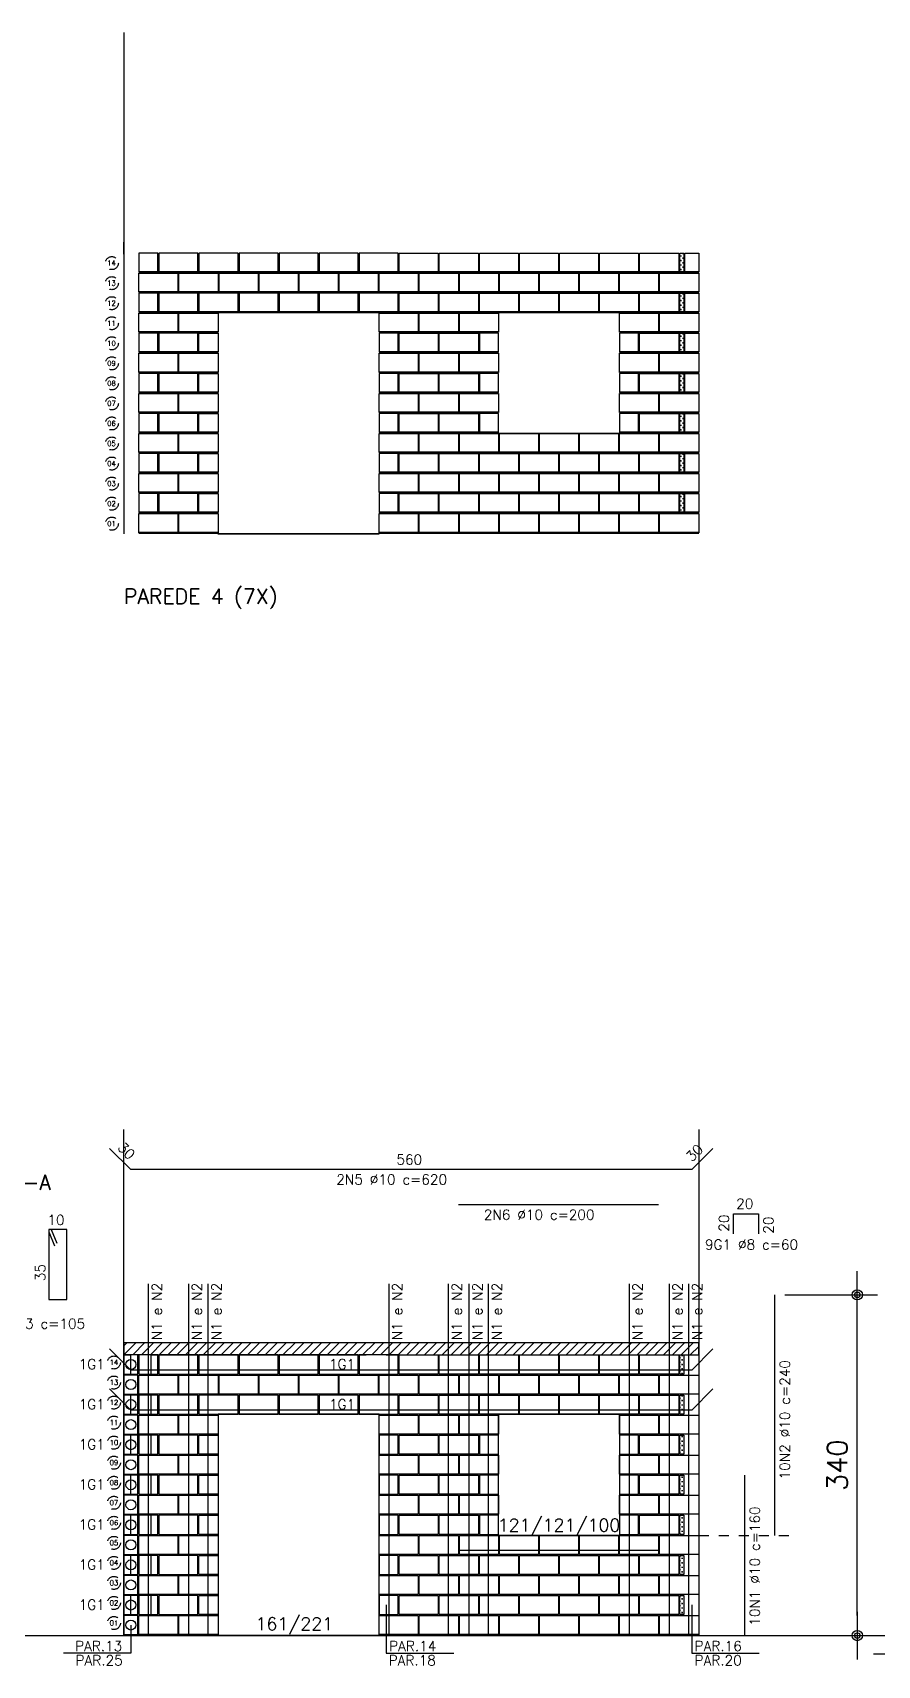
# Model space of a CAD drawing. Extents: x 0 to 187, y -7 to 20.
# Drawn here: x 10.02 to 18.46, y 3.71 to 20 of the extents above; entities that cross this region are included whole.
import ezdxf
from ezdxf.enums import TextEntityAlignment as Align

# ---------------------------------------------------------------- set-up
doc = ezdxf.new("R2010")
doc.units = 0
doc.header["$LTSCALE"] = 0.5
doc.header["$MEASUREMENT"] = 0
doc.header["$PDMODE"] = 34
doc.header["$PDSIZE"] = 0.1
doc.linetypes.add('CENTER', pattern=[2, 1.25, -0.25, 0.25, -0.25])
doc.linetypes.add('HIDDEN', pattern=[0.375, 0.25, -0.125])
doc.layers.get('0').update_dxf_attribs({"linetype": 'CONTINUOUS'})
doc.layers.get('DEFPOINTS').update_dxf_attribs({"linetype": 'CONTINUOUS'})
for name, color, linetype in [('AUX00', 7, 'HIDDEN'), ('AUX01', 1, 'CONTINUOUS'), ('AUX02', 1, 'CONTINUOUS'), ('B04', 6, 'CONTINUOUS'), ('B19', 3, 'CONTINUOUS'), ('B19C', 126, 'CONTINUOUS'), ('B39', 2, 'CONTINUOUS'), ('B39C', 5, 'CONTINUOUS'), ('BP', 106, 'CONTINUOUS'), ('EIX01', 1, 'CENTER'), ('ESQ01', 5, 'CONTINUOUS'), ('FERRO', 4, 'CONTINUOUS'), ('FERRO_CANALETA', 4, 'CONTINUOUS'), ('FERRO_GROUTE', 4, 'CONTINUOUS'), ('G1', 6, 'CONTINUOUS'), ('H04', 9, 'CONTINUOUS'), ('HATCH_LAJE', 254, 'CONTINUOUS'), ('TXT02', 2, 'CONTINUOUS'), ('TXT05', 4, 'CONTINUOUS'), ('VIG02', 3, 'CONTINUOUS')]:
    doc.layers.add(name, color=color, linetype=linetype)
doc.layers.add('FIADAS', color=161, linetype='CONTINUOUS', lineweight=50)
doc.styles.add('ROMANS', font='romans.shx')
doc.styles.add('SIMPLEX', font='SIMPLEX')
doc.styles.get("Standard").update_dxf_attribs({"font": 'romans.shx'})
doc.dimstyles.new('STR_F100', dxfattribs={"dimtxt": 0.2, "dimasz": 0.2, "dimexe": 0.2, "dimexo": 0.1, "dimgap": 0.1, "dimtad": 1, "dimdec": 1, "dimlfac": 100, "dimrnd": 0.5, "dimdsep": 46, "dimtxsty": 'Standard', "dimblk": 'DE2', "dimcen": 0.2, "dimclrd": 256, "dimclre": 256, "dimclrt": 3, "dimadec": 0, "dimazin": 2, "dimtfac": 1, "dimtdec": 1, "dimtmove": 1, "dimatfit": 3, "dimldrblk": 'NONE', "dimfxl": 0, "dimtolj": 1, "dimtzin": 0, "dimarcsym": 0})

# ---------------------------------------------------------------- blocks, each defined once
blk = doc.blocks.new('BE-14X04-VISTA')
at = {"layer": 'H04'}
h = blk.add_hatch(dxfattribs=at)
h.set_pattern_fill('CROSS', color=256, scale=0.090009, style=0)
h.set_pattern_definition([(360, (9.124238, 13.820944), (0.02250224, 0.02250224), [0.01125112, -0.03375336]), (90, (9.129863, 13.815318), (-0.02250224, 0.02250224), [0.01125112, -0.03375336])])
h.paths.add_polyline_path([(-0.04, 0), (0, 0), (0, 0.19), (-0.04, 0.19)])
at = {"layer": 'B04'}
blk.add_lwpolyline([(0, 0), (-0.04, 0), (-0.04, 0.19), (0, 0.19)], close=True, dxfattribs=at)
blk = doc.blocks.new('BP')
at = {"layer": 'BP'}
blk.add_lwpolyline([(0, 0), (0.14, 0), (0.14, 0.19), (0, 0.19)], close=True, dxfattribs=at)
blk.add_circle((0.07, 0.095), 0.05, dxfattribs=at)
blk = doc.blocks.new('DE2')
blk.add_line((-1.188, 0), (1.188, 0))
at = {"color": 2}
for radius in [0.256, 0.138]:
    blk.add_circle((0, 0), radius, dxfattribs=at)
blk = doc.blocks.new('*D22')
at = {"layer": 'DEFPOINTS', "color": 0}
for p in [(17.435, 7.404), (18.259, 7.404), (17.635, 4.004)]:
    blk.add_point(p, dxfattribs=at)
at = {"layer": 'ESQ01', "lineweight": -2}
for p, q in [((17.535, 7.404), (18.459, 7.404)), ((18.259, 4.204), (18.259, 7.204)), ((17.735, 4.004), (18.459, 4.004))]:
    blk.add_line(p, q, dxfattribs=at)
at = {"layer": 'ESQ01', "lineweight": -2, "xscale": 0.2, "yscale": 0.2, "zscale": 0.2}
for p, rotation in [((18.259, 7.404), 90), ((18.259, 4.004), 270)]:
    blk.add_blockref('DE2', p, dxfattribs=dict(at, rotation=rotation))
at = {"layer": 'ESQ01', "color": 3, "insert": (18.059, 5.704), "char_height": 0.2, "attachment_point": 5, "rotation": 90}
blk.add_mtext('\\A1;340', dxfattribs=at)
blk = doc.blocks.new('_None')

msp = doc.modelspace()

# ---------------------------------------------------------------- hatches: boundary and pattern name
at = {"layer": 'H04'}
h = msp.add_hatch(dxfattribs=at)
h.set_pattern_fill('CROSS', color=256, scale=0.090009, style=0)
h.set_pattern_definition([(360, (25.64949, 31.430895), (0.02250224, 0.02250224), [0.01125112, -0.03375336]), (90, (25.655115, 31.42527), (-0.02250224, 0.02250224), [0.01125112, -0.03375336])])
h.paths.add_polyline_path([(16.4853, 17.61), (16.5253, 17.61), (16.5253, 17.8), (16.4853, 17.8)])
h = msp.add_hatch(dxfattribs=at)
h.set_pattern_fill('CROSS', color=256, scale=0.090009, style=0)
h.set_pattern_definition([(360, (25.64949, 31.030895), (0.02250224, 0.02250224), [0.01125112, -0.03375336]), (90, (25.655115, 31.02527), (-0.02250224, 0.02250224), [0.01125112, -0.03375336])])
h.paths.add_polyline_path([(16.4853, 17.21), (16.5253, 17.21), (16.5253, 17.4), (16.4853, 17.4)])
h = msp.add_hatch(dxfattribs=at)
h.set_pattern_fill('CROSS', color=256, scale=0.090009, style=0)
h.set_pattern_definition([(360, (25.64949, 30.630895), (0.02250224, 0.02250224), [0.01125112, -0.03375336]), (90, (25.655115, 30.62527), (-0.02250224, 0.02250224), [0.01125112, -0.03375336])])
h.paths.add_polyline_path([(16.4853, 16.81), (16.5253, 16.81), (16.5253, 17), (16.4853, 17)])
h = msp.add_hatch(dxfattribs=at)
h.set_pattern_fill('CROSS', color=256, scale=0.090009, style=0)
h.set_pattern_definition([(360, (25.64949, 30.230895), (0.02250224, 0.02250224), [0.01125112, -0.03375336]), (90, (25.655115, 30.22527), (-0.02250224, 0.02250224), [0.01125112, -0.03375336])])
h.paths.add_polyline_path([(16.4853, 16.41), (16.5253, 16.41), (16.5253, 16.6), (16.4853, 16.6)])
h = msp.add_hatch(dxfattribs=at)
h.set_pattern_fill('CROSS', color=256, scale=0.090009, style=0)
h.set_pattern_definition([(360, (25.64949, 29.830895), (0.02250224, 0.02250224), [0.01125112, -0.03375336]), (90, (25.655115, 29.82527), (-0.02250224, 0.02250224), [0.01125112, -0.03375336])])
h.paths.add_polyline_path([(16.4853, 16.01), (16.5253, 16.01), (16.5253, 16.2), (16.4853, 16.2)])
h = msp.add_hatch(dxfattribs=at)
h.set_pattern_fill('CROSS', color=256, scale=0.090009, style=0)
h.set_pattern_definition([(360, (25.64949, 29.430895), (0.02250224, 0.02250224), [0.01125112, -0.03375336]), (90, (25.655115, 29.42527), (-0.02250224, 0.02250224), [0.01125112, -0.03375336])])
h.paths.add_polyline_path([(16.4853, 15.61), (16.5253, 15.61), (16.5253, 15.8), (16.4853, 15.8)])
h = msp.add_hatch(dxfattribs=at)
h.set_pattern_fill('CROSS', color=256, scale=0.090009, style=0)
h.set_pattern_definition([(360, (25.64949, 29.030895), (0.02250224, 0.02250224), [0.01125112, -0.03375336]), (90, (25.655115, 29.02527), (-0.02250224, 0.02250224), [0.01125112, -0.03375336])])
h.paths.add_polyline_path([(16.4853, 15.21), (16.5253, 15.21), (16.5253, 15.4), (16.4853, 15.4)])
at = {"layer": 'HATCH_LAJE'}
h = msp.add_hatch(dxfattribs=at)
h.set_pattern_fill('ANSI31', color=256, scale=0.5, style=0)
h.set_pattern_definition([(45, (39240.49428, 37112.74672), (-0.044194173824, 0.044194173824), [])])
h.paths.add_polyline_path([(16.6752, 6.924), (10.9353, 6.924), (10.9353, 6.804), (11.0053, 6.804), (11.0053, 6.809), (11.2053, 6.809), (11.2053, 6.804), (11.2753, 6.804), (13.3553, 6.804), (13.3553, 6.809), (13.5553, 6.809), (13.5553, 6.804), (13.6253, 6.804), (16.6752, 6.804)])

# ---------------------------------------------------------------- linework, layer by layer
msp.add_xline((74.1389, 4.004), (1, 0))
at = {"layer": 'AUX00'}
for centre in [(10.8153, 17.7), (10.8153, 17.5), (10.8153, 17.3), (10.8153, 17.1), (10.8153, 16.9), (10.8153, 16.7), (10.8153, 16.5), (10.8153, 16.3), (10.8153, 16.1), (10.8153, 15.9), (10.8153, 15.7), (10.8153, 15.5), (10.8153, 15.3), (10.8153, 15.1), (10.8357, 6.729), (10.8357, 6.529), (10.8357, 6.329), (10.8357, 6.129), (10.8357, 5.929), (10.8357, 5.729), (10.8357, 5.529), (10.8357, 5.329), (10.8357, 5.129), (10.8357, 4.929), (10.8357, 4.729), (10.8357, 4.529), (10.8357, 4.329), (10.8357, 4.129)]:
    msp.add_circle(centre, 0.065, dxfattribs=at)
at = {"layer": 'AUX01'}
for points in [[(10.9353, 20), (10.9353, 15)], [(13.5552, 4.309), (13.5552, 3.8282), (14.2288, 3.8282)], [(16.6052, 4.309), (16.6052, 3.8282), (17.2788, 3.8282)], [(11.0052, 4.109), (11.0052, 3.8282), (10.3316, 3.8282)], [(19.0952, 4.109), (19.0952, 3.8182), (18.4216, 3.8182)]]:
    msp.add_lwpolyline(points, dxfattribs=at)
for points in [[(14.6753, 16), (15.8853, 16)], [(11.8752, 15), (13.4853, 15)]]:
    msp.add_lwpolyline(points, close=True, dxfattribs=at)
at = {"layer": 'AUX02'}
msp.add_lwpolyline([(16.6752, 9.054), (16.6752, 4.004), (10.9353, 4.004), (10.9353, 9.054)], dxfattribs=at)
at = {"layer": 'AUX02', "elevation": 5}
for points in [[(13.4853, 6.214), (11.8753, 6.214), (11.8753, 4.004), (13.4853, 4.004)], [(14.6753, 6.2133), (15.8853, 6.2133), (15.8853, 5.004), (14.6753, 5.004)]]:
    msp.add_lwpolyline(points, close=True, dxfattribs=at)
at = {"layer": 'B04'}
for points, elevation in [([(16.5253, 17.61), (16.4853, 17.61), (16.4853, 17.8), (16.5253, 17.8)], 6), ([(16.5253, 17.21), (16.4853, 17.21), (16.4853, 17.4), (16.5253, 17.4)], 5), ([(16.5253, 16.81), (16.4853, 16.81), (16.4853, 17), (16.5253, 17)], 4), ([(16.5253, 16.41), (16.4853, 16.41), (16.4853, 16.6), (16.5253, 16.6)], 3), ([(16.5253, 16.01), (16.4853, 16.01), (16.4853, 16.2), (16.5253, 16.2)], 2), ([(16.5253, 15.61), (16.4853, 15.61), (16.4853, 15.8), (16.5253, 15.8)], 1), ([(16.5253, 15.21), (16.4853, 15.21), (16.4853, 15.4), (16.5253, 15.4)], 0)]:
    msp.add_lwpolyline(points, close=True, dxfattribs=dict(at, elevation=elevation))
at = {"layer": 'B19'}
for points in [[(11.2753, 17), (11.0853, 17), (11.0853, 16.81), (11.2753, 16.81)], [(11.6853, 17), (11.8753, 17), (11.8753, 16.81), (11.6853, 16.81)], [(13.6753, 17), (13.4853, 17), (13.4853, 16.81), (13.6753, 16.81)], [(11.2753, 16.6), (11.0853, 16.6), (11.0853, 16.41), (11.2753, 16.41)], [(11.6853, 16.6), (11.8753, 16.6), (11.8753, 16.41), (11.6853, 16.41)], [(13.6753, 16.6), (13.4853, 16.6), (13.4853, 16.41), (13.6753, 16.41)], [(11.2753, 16.2), (11.0853, 16.2), (11.0853, 16.01), (11.2753, 16.01)], [(11.6853, 16.2), (11.8753, 16.2), (11.8753, 16.01), (11.6853, 16.01)], [(13.6753, 16.2), (13.4853, 16.2), (13.4853, 16.01), (13.6753, 16.01)], [(11.2753, 15.8), (11.0853, 15.8), (11.0853, 15.61), (11.2753, 15.61)], [(11.6853, 15.8), (11.8753, 15.8), (11.8753, 15.61), (11.6853, 15.61)], [(13.6753, 15.8), (13.4853, 15.8), (13.4853, 15.61), (13.6753, 15.61)], [(11.2753, 15.4), (11.0853, 15.4), (11.0853, 15.21), (11.2753, 15.21)], [(11.6853, 15.4), (11.8753, 15.4), (11.8753, 15.21), (11.6853, 15.21)], [(13.6753, 15.4), (13.4853, 15.4), (13.4853, 15.21), (13.6753, 15.21)], [(11.2753, 6.004), (11.0853, 6.004), (11.0853, 5.814), (11.2753, 5.814)], [(11.6853, 6.004), (11.8753, 6.004), (11.8753, 5.814), (11.6853, 5.814)], [(13.6753, 6.004), (13.4853, 6.004), (13.4853, 5.814), (13.6753, 5.814)], [(11.2753, 5.604), (11.0853, 5.604), (11.0853, 5.414), (11.2753, 5.414)], [(11.6853, 5.604), (11.8753, 5.604), (11.8753, 5.414), (11.6853, 5.414)], [(13.6753, 5.604), (13.4853, 5.604), (13.4853, 5.414), (13.6753, 5.414)], [(11.2753, 5.204), (11.0853, 5.204), (11.0853, 5.014), (11.2753, 5.014)], [(11.6853, 5.204), (11.8753, 5.204), (11.8753, 5.014), (11.6853, 5.014)], [(13.6753, 5.204), (13.4853, 5.204), (13.4853, 5.014), (13.6753, 5.014)], [(11.2753, 4.804), (11.0853, 4.804), (11.0853, 4.614), (11.2753, 4.614)], [(11.6853, 4.804), (11.8753, 4.804), (11.8753, 4.614), (11.6853, 4.614)], [(13.6753, 4.804), (13.4853, 4.804), (13.4853, 4.614), (13.6753, 4.614)], [(11.2753, 4.404), (11.0853, 4.404), (11.0853, 4.214), (11.2753, 4.214)], [(11.6853, 4.404), (11.8753, 4.404), (11.8753, 4.214), (11.6853, 4.214)], [(13.6753, 4.404), (13.4853, 4.404), (13.4853, 4.214), (13.6753, 4.214)]]:
    msp.add_lwpolyline(points, close=True, dxfattribs=at)
for points, elevation in [([(14.6753, 17), (14.4853, 17), (14.4853, 16.81), (14.6753, 16.81)], 5), ([(16.0753, 17), (15.8853, 17), (15.8853, 16.81), (16.0753, 16.81)], 4), ([(14.6753, 16.6), (14.4853, 16.6), (14.4853, 16.41), (14.6753, 16.41)], 5), ([(16.0753, 16.6), (15.8853, 16.6), (15.8853, 16.41), (16.0753, 16.41)], 4), ([(14.6753, 16.2), (14.4853, 16.2), (14.4853, 16.01), (14.6753, 16.01)], 5), ([(16.0753, 16.2), (15.8853, 16.2), (15.8853, 16.01), (16.0753, 16.01)], 4), ([(14.6753, 6.004), (14.4853, 6.004), (14.4853, 5.814), (14.6753, 5.814)], 5), ([(16.0753, 6.004), (15.8853, 6.004), (15.8853, 5.814), (16.0753, 5.814)], 4), ([(14.6753, 5.604), (14.4853, 5.604), (14.4853, 5.414), (14.6753, 5.414)], 5), ([(16.0753, 5.604), (15.8853, 5.604), (15.8853, 5.414), (16.0753, 5.414)], 4), ([(14.6753, 5.204), (14.4853, 5.204), (14.4853, 5.014), (14.6753, 5.014)], 5), ([(16.0753, 5.204), (15.8853, 5.204), (15.8853, 5.014), (16.0753, 5.014)], 4)]:
    msp.add_lwpolyline(points, close=True, dxfattribs=dict(at, elevation=elevation))
at = {"layer": 'B19C'}
for points in [[(11.2753, 17.8), (11.0853, 17.8), (11.0853, 17.61), (11.2753, 17.61)], [(11.2753, 17.4), (11.0853, 17.4), (11.0853, 17.21), (11.2753, 17.21)], [(11.2753, 6.804), (11.0853, 6.804), (11.0853, 6.614), (11.2753, 6.614)], [(11.2753, 6.404), (11.0853, 6.404), (11.0853, 6.214), (11.2753, 6.214)]]:
    msp.add_lwpolyline(points, close=True, dxfattribs=at)
at = {"layer": 'B39'}
for points in [[(11.0853, 17.6), (11.4753, 17.6), (11.4753, 17.41), (11.0853, 17.41)], [(11.4853, 17.6), (11.8753, 17.6), (11.8753, 17.41), (11.4853, 17.41)], [(11.8853, 17.6), (12.2753, 17.6), (12.2753, 17.41), (11.8853, 17.41)], [(12.2853, 17.6), (12.6753, 17.6), (12.6753, 17.41), (12.2853, 17.41)], [(12.6853, 17.6), (13.0753, 17.6), (13.0753, 17.41), (12.6853, 17.41)], [(13.0853, 17.6), (13.4753, 17.6), (13.4753, 17.41), (13.0853, 17.41)], [(11.0853, 17.2), (11.4753, 17.2), (11.4753, 17.01), (11.0853, 17.01)], [(11.4853, 17.2), (11.8753, 17.2), (11.8753, 17.01), (11.4853, 17.01)], [(11.6753, 17), (11.2853, 17), (11.2853, 16.81), (11.6753, 16.81)], [(11.0853, 16.8), (11.4753, 16.8), (11.4753, 16.61), (11.0853, 16.61)], [(11.4853, 16.8), (11.8753, 16.8), (11.8753, 16.61), (11.4853, 16.61)], [(11.6753, 16.6), (11.2853, 16.6), (11.2853, 16.41), (11.6753, 16.41)], [(11.0853, 16.4), (11.4753, 16.4), (11.4753, 16.21), (11.0853, 16.21)], [(11.4853, 16.4), (11.8753, 16.4), (11.8753, 16.21), (11.4853, 16.21)], [(11.6753, 16.2), (11.2853, 16.2), (11.2853, 16.01), (11.6753, 16.01)], [(11.0853, 16), (11.4753, 16), (11.4753, 15.81), (11.0853, 15.81)], [(11.4853, 16), (11.8753, 16), (11.8753, 15.81), (11.4853, 15.81)], [(11.6753, 15.8), (11.2853, 15.8), (11.2853, 15.61), (11.6753, 15.61)], [(11.0853, 15.6), (11.4753, 15.6), (11.4753, 15.41), (11.0853, 15.41)], [(11.4853, 15.6), (11.8753, 15.6), (11.8753, 15.41), (11.4853, 15.41)], [(11.6753, 15.4), (11.2853, 15.4), (11.2853, 15.21), (11.6753, 15.21)], [(11.0853, 15.2), (11.4753, 15.2), (11.4753, 15.01), (11.0853, 15.01)], [(11.4853, 15.2), (11.8753, 15.2), (11.8753, 15.01), (11.4853, 15.01)], [(13.4853, 15.2), (13.8753, 15.2), (13.8753, 15.01), (13.4853, 15.01)], [(13.8853, 15.2), (14.2753, 15.2), (14.2753, 15.01), (13.8853, 15.01)], [(14.2853, 15.2), (14.6753, 15.2), (14.6753, 15.01), (14.2853, 15.01)], [(14.6853, 15.2), (15.0753, 15.2), (15.0753, 15.01), (14.6853, 15.01)], [(15.0853, 15.2), (15.4753, 15.2), (15.4753, 15.01), (15.0853, 15.01)], [(15.4853, 15.2), (15.8753, 15.2), (15.8753, 15.01), (15.4853, 15.01)], [(15.8853, 15.2), (16.2753, 15.2), (16.2753, 15.01), (15.8853, 15.01)], [(16.2853, 15.2), (16.6753, 15.2), (16.6753, 15.01), (16.2853, 15.01)], [(11.0853, 6.604), (11.4753, 6.604), (11.4753, 6.414), (11.0853, 6.414)], [(11.4853, 6.604), (11.8753, 6.604), (11.8753, 6.414), (11.4853, 6.414)], [(11.8853, 6.604), (12.2753, 6.604), (12.2753, 6.414), (11.8853, 6.414)], [(12.2853, 6.604), (12.6753, 6.604), (12.6753, 6.414), (12.2853, 6.414)], [(12.6853, 6.604), (13.0753, 6.604), (13.0753, 6.414), (12.6853, 6.414)], [(13.0853, 6.604), (13.4753, 6.604), (13.4753, 6.414), (13.0853, 6.414)], [(11.0853, 6.204), (11.4753, 6.204), (11.4753, 6.014), (11.0853, 6.014)], [(11.4853, 6.204), (11.8753, 6.204), (11.8753, 6.014), (11.4853, 6.014)], [(11.6753, 6.004), (11.2853, 6.004), (11.2853, 5.814), (11.6753, 5.814)], [(11.0853, 5.804), (11.4753, 5.804), (11.4753, 5.614), (11.0853, 5.614)], [(11.4853, 5.804), (11.8753, 5.804), (11.8753, 5.614), (11.4853, 5.614)], [(11.6753, 5.604), (11.2853, 5.604), (11.2853, 5.414), (11.6753, 5.414)], [(11.0853, 5.404), (11.4753, 5.404), (11.4753, 5.214), (11.0853, 5.214)], [(11.4853, 5.404), (11.8753, 5.404), (11.8753, 5.214), (11.4853, 5.214)], [(11.6753, 5.204), (11.2853, 5.204), (11.2853, 5.014), (11.6753, 5.014)], [(11.0853, 5.004), (11.4753, 5.004), (11.4753, 4.814), (11.0853, 4.814)], [(11.4853, 5.004), (11.8753, 5.004), (11.8753, 4.814), (11.4853, 4.814)], [(11.6753, 4.804), (11.2853, 4.804), (11.2853, 4.614), (11.6753, 4.614)], [(11.0853, 4.604), (11.4753, 4.604), (11.4753, 4.414), (11.0853, 4.414)], [(11.4853, 4.604), (11.8753, 4.604), (11.8753, 4.414), (11.4853, 4.414)], [(11.6753, 4.404), (11.2853, 4.404), (11.2853, 4.214), (11.6753, 4.214)], [(11.0853, 4.204), (11.4753, 4.204), (11.4753, 4.014), (11.0853, 4.014)], [(11.4853, 4.204), (11.8753, 4.204), (11.8753, 4.014), (11.4853, 4.014)], [(13.4853, 4.204), (13.8753, 4.204), (13.8753, 4.014), (13.4853, 4.014)], [(13.8853, 4.204), (14.2753, 4.204), (14.2753, 4.014), (13.8853, 4.014)], [(14.2853, 4.204), (14.6753, 4.204), (14.6753, 4.014), (14.2853, 4.014)], [(14.6853, 4.204), (15.0753, 4.204), (15.0753, 4.014), (14.6853, 4.014)], [(15.0853, 4.204), (15.4753, 4.204), (15.4753, 4.014), (15.0853, 4.014)], [(15.4853, 4.204), (15.8753, 4.204), (15.8753, 4.014), (15.4853, 4.014)], [(15.8853, 4.204), (16.2753, 4.204), (16.2753, 4.014), (15.8853, 4.014)], [(16.2853, 4.204), (16.6753, 4.204), (16.6753, 4.014), (16.2853, 4.014)]]:
    msp.add_lwpolyline(points, close=True, dxfattribs=at)
for points, elevation in [([(13.4853, 17.6), (13.8753, 17.6), (13.8753, 17.41), (13.4853, 17.41)], 6), ([(13.8853, 17.6), (14.2753, 17.6), (14.2753, 17.41), (13.8853, 17.41)], 6), ([(14.2853, 17.6), (14.6753, 17.6), (14.6753, 17.41), (14.2853, 17.41)], 6), ([(14.6853, 17.6), (15.0753, 17.6), (15.0753, 17.41), (14.6853, 17.41)], 6), ([(15.0853, 17.6), (15.4753, 17.6), (15.4753, 17.41), (15.0853, 17.41)], 6), ([(15.4853, 17.6), (15.8753, 17.6), (15.8753, 17.41), (15.4853, 17.41)], 6), ([(15.8853, 17.6), (16.2753, 17.6), (16.2753, 17.41), (15.8853, 17.41)], 6), ([(16.2853, 17.6), (16.6753, 17.6), (16.6753, 17.41), (16.2853, 17.41)], 6), ([(13.4853, 17.2), (13.8753, 17.2), (13.8753, 17.01), (13.4853, 17.01)], 5), ([(13.8853, 17.2), (14.2753, 17.2), (14.2753, 17.01), (13.8853, 17.01)], 5), ([(14.2853, 17.2), (14.6753, 17.2), (14.6753, 17.01), (14.2853, 17.01)], 5), ([(15.8853, 17.2), (16.2753, 17.2), (16.2753, 17.01), (15.8853, 17.01)], 5), ([(16.2853, 17.2), (16.6753, 17.2), (16.6753, 17.01), (16.2853, 17.01)], 5), ([(13.6853, 17), (14.0753, 17), (14.0753, 16.81), (13.6853, 16.81)], 4), ([(14.0853, 17), (14.4753, 17), (14.4753, 16.81), (14.0853, 16.81)], 4), ([(16.0853, 17), (16.4753, 17), (16.4753, 16.81), (16.0853, 16.81)], 4), ([(13.4853, 16.8), (13.8753, 16.8), (13.8753, 16.61), (13.4853, 16.61)], 4), ([(13.8853, 16.8), (14.2753, 16.8), (14.2753, 16.61), (13.8853, 16.61)], 4), ([(14.2853, 16.8), (14.6753, 16.8), (14.6753, 16.61), (14.2853, 16.61)], 4), ([(15.8853, 16.8), (16.2753, 16.8), (16.2753, 16.61), (15.8853, 16.61)], 4), ([(16.2853, 16.8), (16.6753, 16.8), (16.6753, 16.61), (16.2853, 16.61)], 4), ([(13.6853, 16.6), (14.0753, 16.6), (14.0753, 16.41), (13.6853, 16.41)], 3), ([(14.0853, 16.6), (14.4753, 16.6), (14.4753, 16.41), (14.0853, 16.41)], 3), ([(16.0853, 16.6), (16.4753, 16.6), (16.4753, 16.41), (16.0853, 16.41)], 3), ([(13.4853, 16.4), (13.8753, 16.4), (13.8753, 16.21), (13.4853, 16.21)], 3), ([(13.8853, 16.4), (14.2753, 16.4), (14.2753, 16.21), (13.8853, 16.21)], 3), ([(14.2853, 16.4), (14.6753, 16.4), (14.6753, 16.21), (14.2853, 16.21)], 3), ([(15.8853, 16.4), (16.2753, 16.4), (16.2753, 16.21), (15.8853, 16.21)], 3), ([(16.2853, 16.4), (16.6753, 16.4), (16.6753, 16.21), (16.2853, 16.21)], 3), ([(13.6853, 16.2), (14.0753, 16.2), (14.0753, 16.01), (13.6853, 16.01)], 2), ([(14.0853, 16.2), (14.4753, 16.2), (14.4753, 16.01), (14.0853, 16.01)], 2), ([(16.0853, 16.2), (16.4753, 16.2), (16.4753, 16.01), (16.0853, 16.01)], 2), ([(13.4853, 16), (13.8753, 16), (13.8753, 15.81), (13.4853, 15.81)], 2), ([(13.8853, 16), (14.2753, 16), (14.2753, 15.81), (13.8853, 15.81)], 2), ([(16.2853, 16), (16.6753, 16), (16.6753, 15.81), (16.2853, 15.81)], 2), ([(13.6853, 15.8), (14.0753, 15.8), (14.0753, 15.61), (13.6853, 15.61)], 1), ([(14.0853, 15.8), (14.4753, 15.8), (14.4753, 15.61), (14.0853, 15.61)], 1), ([(14.4853, 15.8), (14.8753, 15.8), (14.8753, 15.61), (14.4853, 15.61)], 1), ([(14.8853, 15.8), (15.2753, 15.8), (15.2753, 15.61), (14.8853, 15.61)], 1), ([(15.2853, 15.8), (15.6753, 15.8), (15.6753, 15.61), (15.2853, 15.61)], 1), ([(15.6853, 15.8), (16.0753, 15.8), (16.0753, 15.61), (15.6853, 15.61)], 1), ([(16.0853, 15.8), (16.4753, 15.8), (16.4753, 15.61), (16.0853, 15.61)], 1), ([(13.4853, 15.6), (13.8753, 15.6), (13.8753, 15.41), (13.4853, 15.41)], 1), ([(13.8853, 15.6), (14.2753, 15.6), (14.2753, 15.41), (13.8853, 15.41)], 1), ([(14.2853, 15.6), (14.6753, 15.6), (14.6753, 15.41), (14.2853, 15.41)], 1), ([(14.6853, 15.6), (15.0753, 15.6), (15.0753, 15.41), (14.6853, 15.41)], 1), ([(15.0853, 15.6), (15.4753, 15.6), (15.4753, 15.41), (15.0853, 15.41)], 1), ([(15.4853, 15.6), (15.8753, 15.6), (15.8753, 15.41), (15.4853, 15.41)], 1), ([(15.8853, 15.6), (16.2753, 15.6), (16.2753, 15.41), (15.8853, 15.41)], 1), ([(16.2853, 15.6), (16.6753, 15.6), (16.6753, 15.41), (16.2853, 15.41)], 1), ([(13.6853, 15.4), (14.0753, 15.4), (14.0753, 15.21), (13.6853, 15.21)], 0), ([(14.0853, 15.4), (14.4753, 15.4), (14.4753, 15.21), (14.0853, 15.21)], 0), ([(14.4853, 15.4), (14.8753, 15.4), (14.8753, 15.21), (14.4853, 15.21)], 0), ([(14.8853, 15.4), (15.2753, 15.4), (15.2753, 15.21), (14.8853, 15.21)], 0), ([(15.2853, 15.4), (15.6753, 15.4), (15.6753, 15.21), (15.2853, 15.21)], 0), ([(15.6853, 15.4), (16.0753, 15.4), (16.0753, 15.21), (15.6853, 15.21)], 0), ([(16.0853, 15.4), (16.4753, 15.4), (16.4753, 15.21), (16.0853, 15.21)], 0), ([(13.4853, 6.604), (13.8753, 6.604), (13.8753, 6.414), (13.4853, 6.414)], 6), ([(13.8853, 6.604), (14.2753, 6.604), (14.2753, 6.414), (13.8853, 6.414)], 6), ([(14.2853, 6.604), (14.6753, 6.604), (14.6753, 6.414), (14.2853, 6.414)], 6), ([(14.6853, 6.604), (15.0753, 6.604), (15.0753, 6.414), (14.6853, 6.414)], 6), ([(15.0853, 6.604), (15.4753, 6.604), (15.4753, 6.414), (15.0853, 6.414)], 6), ([(15.4853, 6.604), (15.8753, 6.604), (15.8753, 6.414), (15.4853, 6.414)], 6), ([(15.8853, 6.604), (16.2753, 6.604), (16.2753, 6.414), (15.8853, 6.414)], 6), ([(16.2853, 6.604), (16.6753, 6.604), (16.6753, 6.414), (16.2853, 6.414)], 6), ([(13.4853, 6.204), (13.8753, 6.204), (13.8753, 6.014), (13.4853, 6.014)], 5), ([(13.8853, 6.204), (14.2753, 6.204), (14.2753, 6.014), (13.8853, 6.014)], 5), ([(14.2853, 6.204), (14.6753, 6.204), (14.6753, 6.014), (14.2853, 6.014)], 5), ([(15.8853, 6.204), (16.2753, 6.204), (16.2753, 6.014), (15.8853, 6.014)], 5), ([(16.2853, 6.204), (16.6753, 6.204), (16.6753, 6.014), (16.2853, 6.014)], 5), ([(13.6853, 6.004), (14.0753, 6.004), (14.0753, 5.814), (13.6853, 5.814)], 4), ([(14.0853, 6.004), (14.4753, 6.004), (14.4753, 5.814), (14.0853, 5.814)], 4), ([(16.0853, 6.004), (16.4753, 6.004), (16.4753, 5.814), (16.0853, 5.814)], 4), ([(13.4853, 5.804), (13.8753, 5.804), (13.8753, 5.614), (13.4853, 5.614)], 4), ([(13.8853, 5.804), (14.2753, 5.804), (14.2753, 5.614), (13.8853, 5.614)], 4), ([(14.2853, 5.804), (14.6753, 5.804), (14.6753, 5.614), (14.2853, 5.614)], 4), ([(15.8853, 5.804), (16.2753, 5.804), (16.2753, 5.614), (15.8853, 5.614)], 4), ([(16.2853, 5.804), (16.6753, 5.804), (16.6753, 5.614), (16.2853, 5.614)], 4), ([(13.6853, 5.604), (14.0753, 5.604), (14.0753, 5.414), (13.6853, 5.414)], 3), ([(14.0853, 5.604), (14.4753, 5.604), (14.4753, 5.414), (14.0853, 5.414)], 3), ([(16.0853, 5.604), (16.4753, 5.604), (16.4753, 5.414), (16.0853, 5.414)], 3), ([(13.4853, 5.404), (13.8753, 5.404), (13.8753, 5.214), (13.4853, 5.214)], 3), ([(13.8853, 5.404), (14.2753, 5.404), (14.2753, 5.214), (13.8853, 5.214)], 3), ([(14.2853, 5.404), (14.6753, 5.404), (14.6753, 5.214), (14.2853, 5.214)], 3), ([(15.8853, 5.404), (16.2753, 5.404), (16.2753, 5.214), (15.8853, 5.214)], 3), ([(16.2853, 5.404), (16.6753, 5.404), (16.6753, 5.214), (16.2853, 5.214)], 3), ([(13.6853, 5.204), (14.0753, 5.204), (14.0753, 5.014), (13.6853, 5.014)], 2), ([(14.0853, 5.204), (14.4753, 5.204), (14.4753, 5.014), (14.0853, 5.014)], 2), ([(16.0853, 5.204), (16.4753, 5.204), (16.4753, 5.014), (16.0853, 5.014)], 2), ([(13.4853, 5.004), (13.8753, 5.004), (13.8753, 4.814), (13.4853, 4.814)], 2), ([(13.8853, 5.004), (14.2753, 5.004), (14.2753, 4.814), (13.8853, 4.814)], 2), ([(16.2853, 5.004), (16.6753, 5.004), (16.6753, 4.814), (16.2853, 4.814)], 2), ([(13.6853, 4.804), (14.0753, 4.804), (14.0753, 4.614), (13.6853, 4.614)], 1), ([(14.0853, 4.804), (14.4753, 4.804), (14.4753, 4.614), (14.0853, 4.614)], 1), ([(14.4853, 4.804), (14.8753, 4.804), (14.8753, 4.614), (14.4853, 4.614)], 1), ([(14.8853, 4.804), (15.2753, 4.804), (15.2753, 4.614), (14.8853, 4.614)], 1), ([(15.2853, 4.804), (15.6753, 4.804), (15.6753, 4.614), (15.2853, 4.614)], 1), ([(15.6853, 4.804), (16.0753, 4.804), (16.0753, 4.614), (15.6853, 4.614)], 1), ([(16.0853, 4.804), (16.4753, 4.804), (16.4753, 4.614), (16.0853, 4.614)], 1), ([(13.4853, 4.604), (13.8753, 4.604), (13.8753, 4.414), (13.4853, 4.414)], 1), ([(13.8853, 4.604), (14.2753, 4.604), (14.2753, 4.414), (13.8853, 4.414)], 1), ([(14.2853, 4.604), (14.6753, 4.604), (14.6753, 4.414), (14.2853, 4.414)], 1), ([(14.6853, 4.604), (15.0753, 4.604), (15.0753, 4.414), (14.6853, 4.414)], 1), ([(15.0853, 4.604), (15.4753, 4.604), (15.4753, 4.414), (15.0853, 4.414)], 1), ([(15.4853, 4.604), (15.8753, 4.604), (15.8753, 4.414), (15.4853, 4.414)], 1), ([(15.8853, 4.604), (16.2753, 4.604), (16.2753, 4.414), (15.8853, 4.414)], 1), ([(16.2853, 4.604), (16.6753, 4.604), (16.6753, 4.414), (16.2853, 4.414)], 1), ([(13.6853, 4.404), (14.0753, 4.404), (14.0753, 4.214), (13.6853, 4.214)], 0), ([(14.0853, 4.404), (14.4753, 4.404), (14.4753, 4.214), (14.0853, 4.214)], 0), ([(14.4853, 4.404), (14.8753, 4.404), (14.8753, 4.214), (14.4853, 4.214)], 0), ([(14.8853, 4.404), (15.2753, 4.404), (15.2753, 4.214), (14.8853, 4.214)], 0), ([(15.2853, 4.404), (15.6753, 4.404), (15.6753, 4.214), (15.2853, 4.214)], 0), ([(15.6853, 4.404), (16.0753, 4.404), (16.0753, 4.214), (15.6853, 4.214)], 0), ([(16.0853, 4.404), (16.4753, 4.404), (16.4753, 4.214), (16.0853, 4.214)], 0)]:
    msp.add_lwpolyline(points, close=True, dxfattribs=dict(at, elevation=elevation))
at = {"layer": 'B39C'}
for points in [[(11.6753, 17.8), (11.2853, 17.8), (11.2853, 17.61), (11.6753, 17.61)], [(12.0753, 17.8), (11.6853, 17.8), (11.6853, 17.61), (12.0753, 17.61)], [(12.4753, 17.8), (12.0853, 17.8), (12.0853, 17.61), (12.4753, 17.61)], [(12.8753, 17.8), (12.4853, 17.8), (12.4853, 17.61), (12.8753, 17.61)], [(13.2753, 17.8), (12.8853, 17.8), (12.8853, 17.61), (13.2753, 17.61)], [(13.6753, 17.8), (13.2853, 17.8), (13.2853, 17.61), (13.6753, 17.61)], [(11.6753, 17.4), (11.2853, 17.4), (11.2853, 17.21), (11.6753, 17.21)], [(12.0753, 17.4), (11.6853, 17.4), (11.6853, 17.21), (12.0753, 17.21)], [(12.4753, 17.4), (12.0853, 17.4), (12.0853, 17.21), (12.4753, 17.21)], [(12.8753, 17.4), (12.4853, 17.4), (12.4853, 17.21), (12.8753, 17.21)], [(13.2753, 17.4), (12.8853, 17.4), (12.8853, 17.21), (13.2753, 17.21)], [(13.6753, 17.4), (13.2853, 17.4), (13.2853, 17.21), (13.6753, 17.21)], [(11.6753, 6.804), (11.2853, 6.804), (11.2853, 6.614), (11.6753, 6.614)], [(12.0753, 6.804), (11.6853, 6.804), (11.6853, 6.614), (12.0753, 6.614)], [(12.4753, 6.804), (12.0853, 6.804), (12.0853, 6.614), (12.4753, 6.614)], [(12.8753, 6.804), (12.4853, 6.804), (12.4853, 6.614), (12.8753, 6.614)], [(13.2753, 6.804), (12.8853, 6.804), (12.8853, 6.614), (13.2753, 6.614)], [(13.6753, 6.804), (13.2853, 6.804), (13.2853, 6.614), (13.6753, 6.614)], [(11.6753, 6.404), (11.2853, 6.404), (11.2853, 6.214), (11.6753, 6.214)], [(12.0753, 6.404), (11.6853, 6.404), (11.6853, 6.214), (12.0753, 6.214)], [(12.4753, 6.404), (12.0853, 6.404), (12.0853, 6.214), (12.4753, 6.214)], [(12.8753, 6.404), (12.4853, 6.404), (12.4853, 6.214), (12.8753, 6.214)], [(13.2753, 6.404), (12.8853, 6.404), (12.8853, 6.214), (13.2753, 6.214)], [(13.6753, 6.404), (13.2853, 6.404), (13.2853, 6.214), (13.6753, 6.214)]]:
    msp.add_lwpolyline(points, close=True, dxfattribs=at)
for points, elevation in [([(13.6853, 17.8), (14.0753, 17.8), (14.0753, 17.61), (13.6853, 17.61)], 6), ([(14.0853, 17.8), (14.4753, 17.8), (14.4753, 17.61), (14.0853, 17.61)], 6), ([(14.4853, 17.8), (14.8753, 17.8), (14.8753, 17.61), (14.4853, 17.61)], 6), ([(14.8853, 17.8), (15.2753, 17.8), (15.2753, 17.61), (14.8853, 17.61)], 6), ([(15.2853, 17.8), (15.6753, 17.8), (15.6753, 17.61), (15.2853, 17.61)], 6), ([(15.6853, 17.8), (16.0753, 17.8), (16.0753, 17.61), (15.6853, 17.61)], 6), ([(16.0853, 17.8), (16.4753, 17.8), (16.4753, 17.61), (16.0853, 17.61)], 6), ([(13.6853, 17.4), (14.0753, 17.4), (14.0753, 17.21), (13.6853, 17.21)], 5), ([(14.0853, 17.4), (14.4753, 17.4), (14.4753, 17.21), (14.0853, 17.21)], 5), ([(14.4853, 17.4), (14.8753, 17.4), (14.8753, 17.21), (14.4853, 17.21)], 5), ([(14.8853, 17.4), (15.2753, 17.4), (15.2753, 17.21), (14.8853, 17.21)], 5), ([(15.2853, 17.4), (15.6753, 17.4), (15.6753, 17.21), (15.2853, 17.21)], 5), ([(15.6853, 17.4), (16.0753, 17.4), (16.0753, 17.21), (15.6853, 17.21)], 5), ([(16.0853, 17.4), (16.4753, 17.4), (16.4753, 17.21), (16.0853, 17.21)], 5), ([(14.2853, 16), (14.6753, 16), (14.6753, 15.81), (14.2853, 15.81)], 2), ([(14.6853, 16), (15.0753, 16), (15.0753, 15.81), (14.6853, 15.81)], 2), ([(15.0853, 16), (15.4753, 16), (15.4753, 15.81), (15.0853, 15.81)], 2), ([(15.4853, 16), (15.8753, 16), (15.8753, 15.81), (15.4853, 15.81)], 2), ([(15.8853, 16), (16.2753, 16), (16.2753, 15.81), (15.8853, 15.81)], 2), ([(13.6853, 6.804), (14.0753, 6.804), (14.0753, 6.614), (13.6853, 6.614)], 6), ([(14.0853, 6.804), (14.4753, 6.804), (14.4753, 6.614), (14.0853, 6.614)], 6), ([(14.4853, 6.804), (14.8753, 6.804), (14.8753, 6.614), (14.4853, 6.614)], 6), ([(14.8853, 6.804), (15.2753, 6.804), (15.2753, 6.614), (14.8853, 6.614)], 6), ([(15.2853, 6.804), (15.6753, 6.804), (15.6753, 6.614), (15.2853, 6.614)], 6), ([(15.6853, 6.804), (16.0753, 6.804), (16.0753, 6.614), (15.6853, 6.614)], 6), ([(16.0853, 6.804), (16.4753, 6.804), (16.4753, 6.614), (16.0853, 6.614)], 6), ([(13.6853, 6.404), (14.0753, 6.404), (14.0753, 6.214), (13.6853, 6.214)], 5), ([(14.0853, 6.404), (14.4753, 6.404), (14.4753, 6.214), (14.0853, 6.214)], 5), ([(14.4853, 6.404), (14.8753, 6.404), (14.8753, 6.214), (14.4853, 6.214)], 5), ([(14.8853, 6.404), (15.2753, 6.404), (15.2753, 6.214), (14.8853, 6.214)], 5), ([(15.2853, 6.404), (15.6753, 6.404), (15.6753, 6.214), (15.2853, 6.214)], 5), ([(15.6853, 6.404), (16.0753, 6.404), (16.0753, 6.214), (15.6853, 6.214)], 5), ([(16.0853, 6.404), (16.4753, 6.404), (16.4753, 6.214), (16.0853, 6.214)], 5), ([(14.2853, 5.004), (14.6753, 5.004), (14.6753, 4.814), (14.2853, 4.814)], 2), ([(14.6853, 5.004), (15.0753, 5.004), (15.0753, 4.814), (14.6853, 4.814)], 2), ([(15.0853, 5.004), (15.4753, 5.004), (15.4753, 4.814), (15.0853, 4.814)], 2), ([(15.4853, 5.004), (15.8753, 5.004), (15.8753, 4.814), (15.4853, 4.814)], 2), ([(15.8853, 5.004), (16.2753, 5.004), (16.2753, 4.814), (15.8853, 4.814)], 2)]:
    msp.add_lwpolyline(points, close=True, dxfattribs=dict(at, elevation=elevation))
at = {"layer": 'BP'}
for points in [[(16.6752, 17.61), (16.5352, 17.61), (16.5352, 17.8), (16.6752, 17.8)], [(16.6752, 17.21), (16.5352, 17.21), (16.5352, 17.4), (16.6752, 17.4)], [(16.6752, 16.81), (16.5352, 16.81), (16.5352, 17), (16.6752, 17)], [(16.6752, 16.41), (16.5352, 16.41), (16.5352, 16.6), (16.6752, 16.6)], [(16.6752, 16.01), (16.5352, 16.01), (16.5352, 16.2), (16.6752, 16.2)], [(16.6752, 15.61), (16.5352, 15.61), (16.5352, 15.8), (16.6752, 15.8)], [(16.6752, 15.21), (16.5352, 15.21), (16.5352, 15.4), (16.6752, 15.4)]]:
    msp.add_lwpolyline(points, close=True, dxfattribs=at)
at = {"layer": 'EIX01', "linetype": 'HIDDEN', "ltscale": 0.5}
for p, q in [((16.6752, 5.004), (17.6352, 5.004)), ((16.6752, 4.004), (17.6352, 4.004))]:
    msp.add_line(p, q, dxfattribs=at)
at = {"layer": 'FERRO'}
for p, q in [((10.1853, 8.0324), (10.2418, 7.8935)), ((10.2103, 8.0574), (10.2668, 7.9185))]:
    msp.add_line(p, q, dxfattribs=at)
msp.add_lwpolyline([(17.0234, 8.014), (17.0234, 8.214), (17.2734, 8.214), (17.2734, 8.014)], dxfattribs=at)
msp.add_lwpolyline([(10.1853, 7.3574), (10.3653, 7.3574), (10.3653, 8.0574), (10.1853, 8.0574)], close=True, dxfattribs=at)
at = {"layer": 'FERRO_CANALETA'}
for points in [[(16.8174, 8.8661), (16.6053, 8.6539), (11.0053, 8.654), (10.7931, 8.8661)], [(16.2753, 8.3039), (14.2753, 8.3039)], [(16.8174, 6.8661), (16.6053, 6.6539), (11.0053, 6.654), (10.7931, 6.8661)]]:
    msp.add_lwpolyline(points, dxfattribs=at)
for points, elevation in [([(16.8174, 6.4661), (16.6053, 6.2539), (11.0053, 6.254), (10.7931, 6.4661)], -1), ([(16.2853, 4.854), (14.2753, 4.854)], -4)]:
    msp.add_lwpolyline(points, dxfattribs=dict(at, elevation=elevation))
at = {"layer": 'FERRO_GROUTE'}
for p, q in [((11.1828, 4.004), (11.1828, 7.514)), ((11.5828, 4.004), (11.5828, 7.514)), ((11.7778, 4.004), (11.7778, 7.514)), ((13.5828, 4.004), (13.5828, 7.514)), ((14.1778, 4.004), (14.1778, 7.514)), ((14.3828, 4.004), (14.3828, 7.514)), ((14.5778, 4.004), (14.5778, 7.514)), ((15.9828, 4.004), (15.9828, 7.514)), ((16.3828, 4.004), (16.3828, 7.514)), ((16.5778, 4.004), (16.5778, 7.514)), ((17.4352, 5.004), (17.4352, 7.404)), ((17.1352, 4.004), (17.1352, 5.604))]:
    msp.add_line(p, q, dxfattribs=at)
at = {"layer": 'FIADAS'}
for p, q in [((11.0853, 17.61), (16.6752, 17.61)), ((11.0853, 17.41), (16.6752, 17.41)), ((11.0853, 17.21), (16.6752, 17.21)), ((11.0853, 17.01), (11.8753, 17.01)), ((13.4853, 17.01), (14.6753, 17.01)), ((15.8853, 17.01), (16.6752, 17.01)), ((11.0853, 16.81), (11.8753, 16.81)), ((13.4853, 16.81), (14.6753, 16.81)), ((15.8853, 16.81), (16.6752, 16.81)), ((11.0853, 16.61), (11.8753, 16.61)), ((13.4853, 16.61), (14.6753, 16.61)), ((15.8853, 16.61), (16.6752, 16.61)), ((11.0853, 16.41), (11.8753, 16.41)), ((13.4853, 16.41), (14.6753, 16.41)), ((15.8853, 16.41), (16.6752, 16.41)), ((11.0853, 16.21), (11.8753, 16.21)), ((13.4853, 16.21), (14.6753, 16.21)), ((15.8853, 16.21), (16.6752, 16.21)), ((11.0853, 16.01), (11.8753, 16.01)), ((13.4853, 16.01), (14.6753, 16.01)), ((15.8853, 16.01), (16.6752, 16.01)), ((11.0853, 15.81), (11.8753, 15.81)), ((13.4853, 15.81), (16.6752, 15.81)), ((11.0853, 15.61), (11.8753, 15.61)), ((13.4853, 15.61), (16.6752, 15.61)), ((11.0853, 15.41), (11.8753, 15.41)), ((13.4853, 15.41), (16.6752, 15.41)), ((11.0853, 15.21), (11.8753, 15.21)), ((13.4853, 15.21), (16.6752, 15.21)), ((11.0853, 15.01), (11.8753, 15.01)), ((13.4853, 15.01), (16.6752, 15.01))]:
    msp.add_line(p, q, dxfattribs=at)
at = {"layer": 'G1'}
for points in [[(11.0053, 6.609), (11.0053, 6.809), (11.2053, 6.809), (11.2053, 6.609)], [(11.0053, 6.209), (11.0053, 6.409), (11.2053, 6.409), (11.2053, 6.209)], [(11.0053, 5.809), (11.0053, 6.009), (11.2053, 6.009), (11.2053, 5.809)], [(11.0053, 5.409), (11.0053, 5.609), (11.2053, 5.609), (11.2053, 5.409)], [(11.0053, 5.009), (11.0053, 5.209), (11.2053, 5.209), (11.2053, 5.009)], [(11.0053, 4.609), (11.0053, 4.809), (11.2053, 4.809), (11.2053, 4.609)], [(11.0053, 4.209), (11.0053, 4.409), (11.2053, 4.409), (11.2053, 4.209)]]:
    msp.add_lwpolyline(points, dxfattribs=at)
at = {"layer": 'VIG02'}
for points in [[(10.9353, 17.91), (10.9353, 17.79)], [(16.6752, 6.924), (10.9353, 6.924), (10.9353, 6.804), (11.0053, 6.804), (11.0053, 6.809), (11.2053, 6.809), (11.2053, 6.804), (11.2753, 6.804), (13.3553, 6.804), (13.3553, 6.809), (13.5553, 6.809), (13.5553, 6.804), (13.6253, 6.804), (16.6752, 6.804)]]:
    msp.add_lwpolyline(points, close=True, dxfattribs=at)

# ---------------------------------------------------------------- block references
at = {"layer": 'B04'}
for p in [(16.5253, 6.614, 6), (16.5253, 6.214, 5), (16.5253, 5.814, 4), (16.5253, 5.414, 3), (16.5253, 5.014, 2), (16.5253, 4.614, 1), (16.5253, 4.214, 0)]:
    msp.add_blockref('BE-14X04-VISTA', p, dxfattribs=at)
at = {"layer": 'TXT02'}
for p in [(10.9353, 6.614), (10.9353, 6.414), (10.9353, 6.214), (10.9353, 6.014), (10.9353, 5.814), (10.9353, 5.614), (10.9353, 5.414), (10.9353, 5.214), (10.9353, 5.014), (10.9353, 4.814), (10.9353, 4.614), (10.9353, 4.414), (10.9353, 4.214), (10.9353, 4.014)]:
    msp.add_blockref('BP', p, dxfattribs=at)

# ---------------------------------------------------------------- texts
at = {"layer": 'AUX00', "color": 2, "style": 'ROMANS'}
for s, p in [('14', (10.7689, 17.675)), ('13', (10.7689, 17.475)), ('12', (10.7689, 17.275)), ('11', (10.7689, 17.075)), ('10', (10.7689, 16.875)), ('09', (10.7689, 16.675)), ('08', (10.7689, 16.475)), ('07', (10.7689, 16.275)), ('06', (10.7689, 16.075)), ('05', (10.7689, 15.875)), ('04', (10.7689, 15.675)), ('03', (10.7689, 15.475)), ('02', (10.7689, 15.275)), ('01', (10.7689, 15.075))]:
    msp.add_text(s, height=0.05, dxfattribs=at).set_placement(p)
for s, p in [('14', (10.7935, 6.7052)), ('13', (10.7935, 6.5052)), ('12', (10.7935, 6.3052)), ('11', (10.7935, 6.1052)), ('10', (10.7935, 5.9052)), ('09', (10.7935, 5.7052)), ('08', (10.7935, 5.5052)), ('07', (10.7935, 5.3052)), ('06', (10.7935, 5.1052)), ('05', (10.7935, 4.9052)), ('04', (10.7935, 4.7052)), ('03', (10.7935, 4.5052)), ('02', (10.7935, 4.3052)), ('01', (10.7935, 4.1052))]:
    msp.add_text(s, height=0.05, rotation=360, dxfattribs=at).set_placement(p)
at = {"layer": 'TXT02', "style": 'ROMANS'}
for s, rotation, p in [('30', 315, (10.8652, 8.866)), ('30', 44.47437, (16.6066, 8.7255)), ('10', 0, (10.1714, 8.1016)), ('20', 90, (16.9776, 8.0338)), ('20', 90, (17.4217, 8.0138)), ('35', 90, (10.1502, 7.5398)), ('N1 e N2', 90, (11.3151, 6.9503)), ('N1 e N2', 90, (11.7151, 6.9503)), ('N1 e N2', 90, (11.9101, 6.9503)), ('N1 e N2', 90, (13.715, 6.9503)), ('N1 e N2', 90, (14.31, 6.9503)), ('N1 e N2', 90, (14.515, 6.9503)), ('N1 e N2', 90, (14.71, 6.9503)), ('N1 e N2', 90, (16.115, 6.9503)), ('N1 e N2', 90, (16.515, 6.9503)), ('N1 e N2', 90, (16.71, 6.9503)), ('16N64 %%C6.3 c=105', 0, (9.2288, 7.0661)), ('10N2 %%C10 c=240', 90, (17.5852, 5.5616)), ('10N1 %%C10 c=160', 90, (17.2852, 4.1017)), ('PAR.13', 0.00001, (10.4479, 3.8496)), ('PAR.14', 359.99999, (13.5839, 3.8496)), ('PAR.16', 359.99999, (16.6339, 3.8496)), ('PAR.25', 0.00002, (10.4527, 3.7068)), ('PAR.18', 359.99998, (13.5792, 3.7068)), ('PAR.20', 359.99998, (16.6339, 3.7068))]:
    msp.add_text(s, height=0.1, rotation=rotation, dxfattribs=at).set_placement(p)
at = {"layer": 'TXT02'}
for s, height, style, p in [('560', 0.1, 'ROMANS', (13.6568, 8.7044)), ('2N5 %%C10 c=620', 0.1, 'ROMANS', (13.0568, 8.5052)), ('20', 0.1, 'ROMANS', (17.0492, 8.2639)), ('2N6 %%C10 c=200', 0.1, 'ROMANS', (14.5294, 8.1536)), (' 9G1 %%C8 c=60', 0.1, 'ROMANS', (16.6693, 7.8561)), ('1G1', 0.1, 'ROMANS', (10.4837, 6.6623)), ('1G1', 0.1, 'ROMANS', (12.9837, 6.6623, 6)), ('1G1', 0.1, 'ROMANS', (10.4837, 6.2623)), ('1G1', 0.1, 'ROMANS', (12.9837, 6.2623, 5)), ('1G1', 0.1, 'ROMANS', (10.4837, 5.8623)), ('1G1', 0.1, 'ROMANS', (10.4837, 5.4623)), ('1G1', 0.1, 'ROMANS', (10.4837, 5.0623)), ('1G1', 0.1, 'ROMANS', (10.4837, 4.6623)), ('1G1', 0.1, 'ROMANS', (10.4837, 4.2623)), ('161/221', 0.1275, 'SIMPLEX', (12.2495, 4.0574, 5))]:
    msp.add_text(s, height=height, dxfattribs=dict(at, style=style)).set_placement(p)
at = {"layer": 'TXT02', "style": 'SIMPLEX'}
msp.add_text('121/121/100', height=0.1275, dxfattribs=at).set_placement((15.2803, 5.004, 2), align=Align.BOTTOM_CENTER)
at = {"layer": 'TXT05', "style": 'ROMANS'}
for s, p in [('PAREDE 4 (7X)', (10.9353, 14.3)), ('A-A', (9.8088, 8.4522))]:
    msp.add_text(s, height=0.15, dxfattribs=at).set_placement(p)

# ---------------------------------------------------------------- dimensions: what is measured, and where the dimension line sits
at = {"layer": 'ESQ01'}
dim = msp.add_linear_dim(base=(18.2588, 7.404), p1=(17.6352, 4.004), p2=(17.4352, 7.404), angle=90, dimstyle='STR_F100', dxfattribs=at)
dim.commit()
dim.dimension.update_dxf_attribs({"geometry": '*D22', "text_midpoint": (18.0588, 5.704)})

doc.saveas('drawing.dxf')
